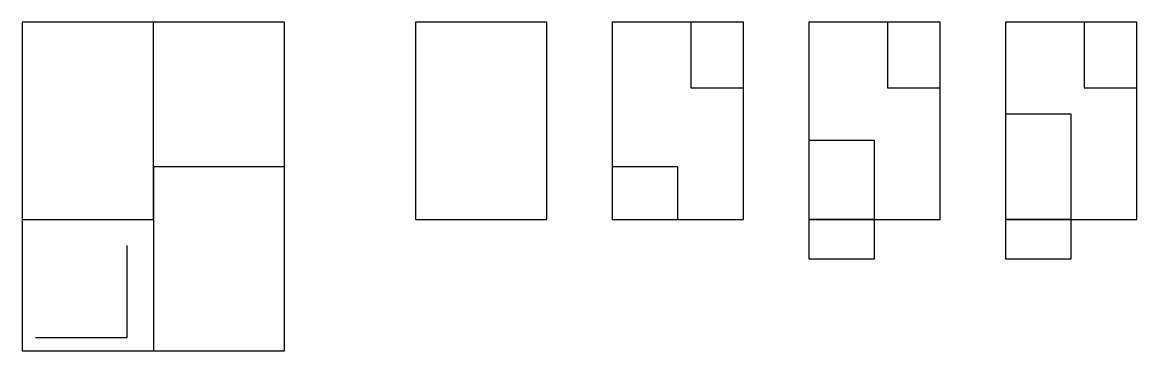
# Model space of a CAD drawing. Header units: metres. Extents: x 410000 to 410085, y 4495000 to 4495025.
import ezdxf

# ---------------------------------------------------------------- set-up
doc = ezdxf.new("R2010")
doc.units = ezdxf.units.M
for name, color, linetype in [('AC_BALCONY', 30, 'Continuous'), ('AC_COVER', 5, 'Continuous'), ('AC_GREEN', 3, 'Continuous'), ('AC_LVL_00', 7, 'Continuous'), ('AC_LVL_01', 7, 'Continuous'), ('AC_LVL_02', 7, 'Continuous'), ('AC_LVL_B1', 7, 'Continuous'), ('AC_PLOT', 1, 'Continuous'), ('AC_SEMIOPEN', 4, 'Continuous'), ('AC_STAIR_COMMON', 2, 'Continuous')]:
    doc.layers.add(name, color=color, linetype=linetype)

msp = doc.modelspace()

# ---------------------------------------------------------------- linework, layer by layer
at = {"layer": 'AC_BALCONY'}
for points in [[(410060, 4495007), (410065, 4495007), (410065, 4495010), (410060, 4495010)], [(410075, 4495007), (410080, 4495007), (410080, 4495010), (410075, 4495010)]]:
    msp.add_lwpolyline(points, close=True, dxfattribs=at)
at = {"layer": 'AC_COVER'}
msp.add_lwpolyline([(410000, 4495010), (410010, 4495010), (410010, 4495025), (410000, 4495025)], close=True, dxfattribs=at)
at = {"layer": 'AC_GREEN'}
msp.add_lwpolyline([(410010, 4495000), (410020, 4495000), (410020, 4495014), (410010, 4495014)], close=True, dxfattribs=at)
msp.add_lwpolyline([(410001, 4495001), (410008, 4495001), (410008, 4495008)], dxfattribs=at)
at = {"layer": 'AC_LVL_00'}
msp.add_lwpolyline([(410045, 4495010), (410055, 4495010), (410055, 4495025), (410045, 4495025)], close=True, dxfattribs=at)
at = {"layer": 'AC_LVL_01'}
msp.add_lwpolyline([(410060, 4495010), (410070, 4495010), (410070, 4495025), (410060, 4495025)], close=True, dxfattribs=at)
at = {"layer": 'AC_LVL_02'}
msp.add_lwpolyline([(410075, 4495010), (410085, 4495010), (410085, 4495025), (410075, 4495025)], close=True, dxfattribs=at)
at = {"layer": 'AC_LVL_B1'}
msp.add_lwpolyline([(410030, 4495010), (410040, 4495010), (410040, 4495025), (410030, 4495025)], close=True, dxfattribs=at)
at = {"layer": 'AC_PLOT'}
msp.add_lwpolyline([(410000, 4495000), (410020, 4495000), (410020, 4495025), (410000, 4495025)], close=True, dxfattribs=at)
at = {"layer": 'AC_SEMIOPEN'}
for points in [[(410075, 4495010), (410080, 4495010), (410080, 4495018), (410075, 4495018)], [(410060, 4495010), (410065, 4495010), (410065, 4495016), (410060, 4495016)], [(410045, 4495010), (410050, 4495010), (410050, 4495014), (410045, 4495014)]]:
    msp.add_lwpolyline(points, close=True, dxfattribs=at)
at = {"layer": 'AC_STAIR_COMMON'}
for points in [[(410051, 4495020), (410055, 4495020), (410055, 4495025), (410051, 4495025)], [(410066, 4495020), (410070, 4495020), (410070, 4495025), (410066, 4495025)], [(410081, 4495020), (410085, 4495020), (410085, 4495025), (410081, 4495025)]]:
    msp.add_lwpolyline(points, close=True, dxfattribs=at)

doc.saveas('drawing.dxf')
